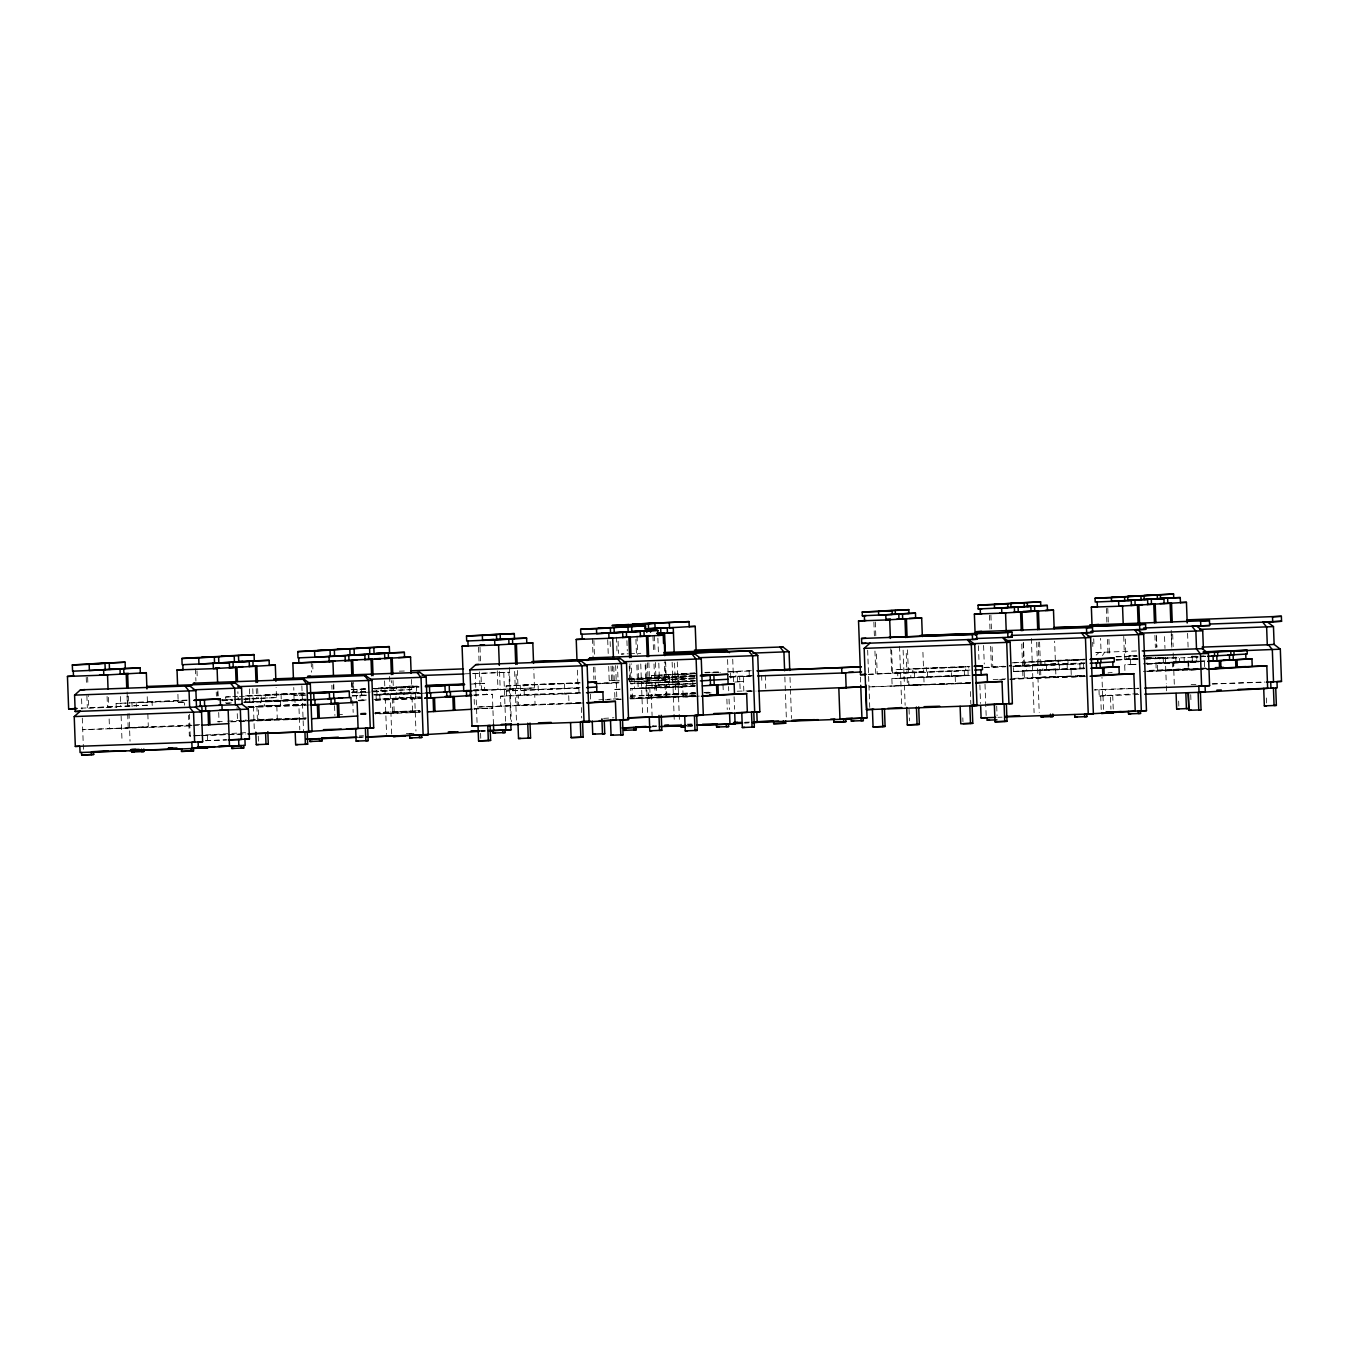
<?xml version="1.0" encoding="UTF-8"?>
<svg xmlns="http://www.w3.org/2000/svg" width="1349" height="1349" viewBox="0 0 1349 1349"><rect width="100%" height="100%" fill="white"/><g stroke="black" fill="none" stroke-linecap="round" stroke-linejoin="round"><path stroke-width="0.75" stroke-dasharray="5 3.75" d="M1102.437 655.53L1104.797 652.123L1099.098 652.461L1094.714 656.39M624.098 653.894L621.248 654.063L628.28 653.742M472.369 673.674L508.91 672.257L510.715 721.58M116.25 707.635L116.098 703.453L187.882 700.435M187.191 700.08L136.232 702.273L136.384 706.438M230.038 703.099L225.907 703.251L225.671 696.995L239.329 696.185M304.537 693.352L245.552 695.814L245.788 702.07M304.925 699.507L265.652 700.89L265.433 694.634L305.818 692.846M351.195 689.575L365.259 688.934M361.515 695.241L361.279 688.985L365.141 688.749M417.33 686.068L381.042 687.821L381.261 694.077M305.565 693.875L238.065 696.556M374.584 688.968L417.448 687.282M470.919 684.112L484.476 683.319L484.696 689.575M81.109 708.191L147.53 705.207L147.159 695.055M147.53 705.207L88.764 707.736L88.309 695.544M177.916 694.33L178.203 702.458L186.415 701.969M222.062 699.861L232.315 699.254M304.233 695.022L294.065 695.612L306.088 695.19M365.562 691.396L353.337 692.121L352.966 681.953M88.68 708.208L117.026 707.011M222.383 700.789L232.652 700.182M234.001 699.541L276.494 697.602L276.123 687.434M370.199 692.071L353.893 693.032L353.522 682.864M373.656 691.868L391.986 690.789L391.615 680.621M373.369 691.413L411.749 689.609L411.378 679.458M652.073 687.383L651.567 675.444L695.696 673.724M695.544 673.488L661.836 674.837L662.224 684.82M695.376 673.252L672.106 674.23L672.493 684.23L695.747 683.235M694.752 672.864L680.975 673.674L681.144 678.682M749.521 670.925L735.745 671.735L735.93 676.743M737.481 681.768L737.11 671.768L730.568 672.156L730.854 680.486M506.465 695.983L506.094 685.983L520.208 685.157L578.67 683.083L579.041 693.066M524.306 694.92L523.918 684.938L579.8 682.628M628.162 678.783L694.179 676.22M655.783 687.164L655.412 677.181L694.347 675.461M226.413 703.183L231.758 702.896M352.274 695.747L357.232 695.494L356.996 689.238M366.203 699.946L360.183 700.3L359.998 695.291L366.017 694.937M608.686 666.372L609.208 680.689L618.061 680.166L617.522 665.85M506.094 685.983L578.67 683.083M629.494 679.98L654.552 678.884L653.945 662.511M628.196 679.812L664.821 678.277L664.231 661.904M628.33 679.559L697.062 676.372M309.697 699.912L294.099 700.822L293.762 687.484M424.884 693.133L409.944 693.993L409.708 687.737M473.094 690.266L486.163 689.524L486.348 694.516M473.988 690.637L534.474 687.923L533.799 669.509M534.474 687.923L481.559 690.182L480.969 673.809M595.465 683.454L619.731 682.223M619.124 682.071L613.053 682.425L612.463 666.052M658.329 680.048L651.752 680.436L695.578 678.884M662.022 679.829L695.73 678.48M672.291 679.221L695.106 677.738M473.87 690.873L516.633 688.968L515.959 670.554M598.147 683.774L618.398 682.965M629.275 681.852L665.715 680.166L665.04 661.752M730.72 677.147L753.636 675.697M752.186 690.941L743.855 691.514L743.299 676.507L751.292 676.034M524.103 689.929L580.003 687.602M630.32 683.656L692.762 681.346L630.843 683.876M655.597 682.156L694.55 680.452M248.688 706.775L304.284 704.6M306.206 718.292L258.823 719.978L258.317 706.202L305.616 704.094M358.244 700.3L366.388 699.827M373.926 699.372L420.905 697.298M420.264 696.826L393.689 698.209L394.195 711.985L420.77 710.603M246.479 707.011L260.627 706.185L260.441 701.176L306.122 699.558M578.856 688.074L506.263 690.975L580.475 687.923M965.648 666.878L952.09 667.688L952.225 671.431L896.225 673.421L896.09 669.677L965.648 666.878L965.783 670.638L951.281 671.465L951.467 676.456L964.451 675.697L964.282 670.689M914.386 672.375L914.571 677.383L927.556 676.608L927.37 671.6L912.919 672.426L912.767 668.682L969.88 666.339M1011.919 662.831L1084.377 659.88M1085.254 659.526L1028.376 661.853L1028.511 665.613L1042.726 664.804L1042.912 669.795L1030.181 670.554L1029.995 665.546M1046.436 664.585L1046.622 669.576L1059.37 668.834L1059.184 663.826L1044.969 664.635L1044.834 660.892L1085.119 659.138M1137.342 659.374L1129.046 659.678L1128.911 655.918L1136.448 655.479M309.343 704.971L295.178 705.814L294.993 700.806L244.506 702.593M420.871 698.495L411.023 698.967L410.855 693.959L373.471 695.291M493.464 724.396L492.368 694.28L474.039 695.359L474.544 709.136M694.381 693.757L646.306 695.662L645.935 685.68L679.053 683.842L678.665 673.842M1013.993 662.764L1081.24 660.066L1081.392 663.809L1013.537 666.524L1013.723 671.515L1084.191 668.75M734.632 682.054L743.484 681.532L735.222 681.818M868.132 674.247L923.643 671.718L922.8 648.97M923.643 671.718L877.204 673.724L876.361 650.977M983.859 667.418L1005.932 666.457M1004.078 666.221L992.813 666.895L992.055 646.222M1055.458 663.927L1009.254 665.917L1055.458 663.927L1054.631 641.18M1117.124 659.56L1137.055 658.666M1137.19 658.363L1126.01 659.037L1125.251 638.347M1146.077 657.84L1149.803 657.621M580.643 702.964L500.833 706.202L500.462 696.219L538.42 694.094L538.049 684.095M614.891 697.467L614.588 689.474L620.658 689.12M630.523 688.648L669.677 686.337L669.306 676.355M868.823 674.416L906.95 672.696L906.106 649.948M1013.166 666.423L1022.559 665.866L1021.716 643.136M1013.588 666.153L1039 664.905L1038.174 642.158M1116.196 660.15L1139.416 658.97M1146.431 658.565L1155.756 658.008M1162.771 657.587L1146.785 658.295M896.225 673.421L910.676 672.595L910.862 677.603L897.878 678.362L897.692 673.353M1129.046 659.678L1136.583 659.223M1146.852 658.649L1159.482 657.907L1159.668 662.899L1147.038 663.657L1146.852 658.649L1176.497 657.604M694.92 686.354L679.053 687.164L678.665 677.181L692.56 676.355L692.948 686.354L634.485 688.412L634.114 678.429M1187.727 657.503L1198.249 656.912L1192.027 657.132M1201.386 656.727L1205.871 656.423M968.7 683.049L892.144 686.118L891.858 678.598L971.904 675.377M927.556 676.608L968.784 675.141L908.568 677.62L908.838 685.123L970.133 682.965M1013.352 671.431L1084.023 668.699M1084.141 668.345L1024.161 670.79L1024.431 678.311L1084.411 675.832M1084.242 667.924L1040.619 669.812L1040.888 677.333L1083.803 675.815M1124.897 670.487L1124.695 664.855L1135.875 664.197M1146.616 663.556L1206.664 661.145M1198.839 661.111L1157.358 662.932L1157.644 670.436L1206.664 668.311M1188.604 661.077L1188.891 668.598L1173.967 669.475L1173.697 661.954L1196.782 660.791M1013.723 671.515L1026.471 670.773L1026.285 665.765L1012.07 666.575L1068.071 664.602L1067.936 660.841M1130.513 659.61L1130.698 664.619L1136.111 664.298M1147.19 664.028L1196.934 661.971L1196.748 656.963M891.858 678.598L970.471 675.461M1147.173 664.062L1199.21 661.954M630.337 696.033L694.128 692.762M695.764 693.42L656.575 695.055L656.204 685.073L695.595 683.639M695.662 692.745L666.844 694.448L666.473 684.466M217.24 721.766L225.553 721.277M227.627 721.142L246.344 720.046M337.503 714.666L345.884 714.161M360.571 713.301L366.861 712.93M375.258 712.441L419.354 710.619M192.064 725.425L109.505 728.78L109.134 718.95M129.622 727.6L148.306 726.487L147.8 712.727M231.37 721.597L237.525 721.226L237.019 707.449M238.942 721.142L304.79 718.376M258.823 719.978L277.287 718.882L276.781 705.105M360.79 713.958L366.894 713.587M374.432 713.149L419.556 711.108M598.838 699.844L611.164 699.119M613.222 699.001L621.434 698.512M629.646 698.023L695.241 695.409M621.029 699.119L614.959 699.473L621.164 699.254M694.179 695.865L632.563 698.428L632.192 688.445M649.78 687.4L650.151 697.399L666.322 696.438L665.951 686.439L694.87 685.427M305.65 719.068L230.089 721.9M419.455 712.356L375.359 714.009M473.988 709.136L492.874 708.023L473.971 708.68M583.375 702.947L569.025 703.79L568.654 693.808L500.462 696.219M699.322 696.101L683.15 697.045L682.779 687.063L631.045 688.867M993.184 679.609L1005.696 678.867M1014.026 678.378L1084.529 675.427M1108.018 672.831L1112.149 672.578M1149.264 670.386L1205.753 667.991M908.838 685.123L924.099 684.23L923.829 676.709M1009.861 679.171L1084.309 676.22M1040.888 677.333L1055.93 676.439L1055.643 668.935M1148.758 670.959L1206.681 668.699M970.74 682.965L955.48 683.876L955.193 676.355M1086.35 676.136L1071.325 677.029L1071.055 669.526M1203.224 669.239L1188.3 670.116L1188.031 662.612M196.903 735.509L238.486 733.047M240.56 732.929L246.8 732.558M603.627 718.376L613.913 717.769M359.306 735.947L363.488 735.694M481.104 731.276L485.303 731.04M1137.713 693.639L1102.656 695.713L1101.981 677.282M1098.98 689.744L1099.216 696L1105.489 695.629L1105.253 689.373L1094.444 689.929L1138.573 688.361M656.457 725.813L652.461 726.049L656.659 725.897M744.581 723.081L748.779 722.828M629.595 653.759L640.792 653.304M399.338 671.161L406.825 670.959M464.95 673.826L508.91 672.257M1136.566 650.96L1094.224 652.629L1101.071 652.225L1100.565 638.381M1128.911 655.918L1137.207 655.631M1115.96 656.71L1136.971 655.968M1116.382 656.879L1137.392 656.137M704.718 672.375L720.939 671.802M729.05 671.515L751.359 670.723M705.308 672.814L720.417 672.358M727.634 672.021L737.11 671.768M1044.834 660.892L1084.242 659.492M711.766 672.831L720.585 672.595M651.567 675.444L695.393 673.893M1146.498 657.924L1155.469 657.638M1191.504 656.373L1203.949 655.934M1158.572 657.924L1167.728 657.604M1191.774 656.761L1206.478 656.154M1115.91 659.779L1136.684 659.037M1192.212 657.047L1197.237 656.879M1116.567 659.779L1137.342 659.054M1143.159 658.868L1178.2 657.621M1145.638 659.088L1185.063 657.688M655.412 677.181L695.072 675.765M474.14 683.69L484.476 683.319M695.544 675.832L637.824 678.21L638.195 688.192M912.767 668.682L968.784 666.693L968.919 670.453L909.766 672.611L909.631 668.868M628.567 678.952L694.971 676.439M418.224 686.489L376.759 688.074L376.995 694.33M896.09 669.677L952.09 667.688M1085.254 662.899L1058.291 663.843L1058.156 660.099M361.279 688.985L365.41 688.833M373.673 688.546L419.134 686.928L373.521 688.648M1084.377 663.236L1041.833 664.821L1041.698 661.077M1084.529 663.624L1025.375 665.799L1025.24 662.039M351.853 689.777L366.321 689.272M609.208 680.689L619.343 680.334M729.236 676.507L751.208 675.714M984.669 667.57L1005.443 666.828M695.561 678.243L675.141 678.918L675.697 693.926M729.253 676.996L739.657 676.642L740.196 691.649M743.299 676.507L749.572 676.287M523.918 684.938L580.289 682.931M1173.697 661.954L1206.512 660.774M665.715 680.166L629.224 681.464L629.005 675.326M265.433 694.634L304.689 693.251M371.666 691.042L411.749 689.609M1143.328 663.877L1198.856 661.87M245.4 695.915L305.481 693.69M351.904 692.206L365.933 691.7M594.032 683.538L619.798 682.594M970.032 670.082L926.459 671.633L926.325 667.89M1130.698 664.619L1136.887 664.399L1124.695 664.855M225.671 696.995L236.008 696.624M351.6 692.644L366.22 692.155M695.73 680.823L637.993 683.201L694.381 681.194M473.718 689.963L486.163 689.524M418.645 692.374L395.813 693.184L395.999 698.192L379.946 699.136L379.76 694.128L396.741 693.167L396.522 686.894M236.412 699.018L276.494 697.602M116.098 703.453L184.29 701.042L184.442 705.207M419.219 692.728L376.051 694.347L376.236 699.355M217.965 700.114L232.568 699.625M359.998 695.291L366.237 695.072M373.909 694.802L420.214 693.167M222.13 700.435L232.736 700.08M366.675 695.157L356.288 695.511L356.473 700.519M373.757 694.904L420.669 693.234M352.089 696.033L366.54 695.528M645.935 685.68L695.764 683.876M178.203 702.458L186.229 702.171M306.054 699.102L280.322 699.996L280.508 705.004L264.337 705.965L264.151 700.957L281.25 699.979L281.03 693.723M695.46 685.764L648.346 687.484L648.717 697.484M694.819 686.253L630.759 688.53L631.13 698.512L695.19 696.253M243.579 702.256L305.565 700.047L244.27 702.138L261.369 701.143L261.15 694.887M614.588 689.474L620.793 689.255M473.819 694.937L492.368 694.28M1143.345 671.33L1199.126 669.391M1147.443 671.566L1198.688 669.762M375.983 699.305L419.893 697.787M358.294 700.401L366.523 700.097M375.41 699.827L420.719 698.209M358.547 700.451L366.861 700.148M375.157 699.861L420.854 698.242M580.171 692.61L534.693 694.195L535.064 704.178L518.657 705.156L518.286 695.157M359.121 700.806L365.343 700.586M375.612 700.249L414.767 698.866L415.947 731.023M999.592 679.576L1005.916 679.356M1010.03 679.205L1083.82 676.591M258.317 706.202L305.869 704.482M248.604 706.994L305.127 705.072M249.464 707.449L298.905 705.696L299.798 729.86M970.454 682.577L869.009 686.928L970.066 683.353M703.908 692.408L712.221 692.121M737.195 691.228L752.455 690.688M695.308 693.234L651.314 694.786L652.09 715.628M704.6 692.897L712.053 692.644M747.161 691.396L756.03 691.076M706.083 693.066L712.289 692.846M630.303 696.236L695.241 693.926M650.151 697.399L695.612 695.78M605.279 699.811L609.461 699.659M630.405 698.917L695.308 696.624M580.525 702.576L476.484 707.078L579.075 703.436M474.325 708.714L492.874 708.056M375.073 713.149L420.399 711.547M360.858 714.093L367.029 713.874M375.275 713.587L420.601 711.968M1191.15 684.618L1195.889 684.466M1212.161 683.859L1264.688 682.004M361.481 714.11L367.67 713.891M375.916 713.587L419.168 712.053M1212.481 684.027L1265.092 682.172M360.655 714.532L367.889 714.312M1102.437 689.457L1138.539 688.192M250.492 719.793L306.122 717.853M243.073 720.99L305.515 718.815M199.821 724.666L82.727 729.708L189.855 725.947M193.48 725.34L199.669 725.121M1099.216 696L1138.758 694.448M242.989 733.974L189.332 735.947L188.573 715.29M193.514 735.795L199.787 735.576M201.878 735.509L245.838 733.957M205.453 740.702L226.396 739.792M406.353 733.519L412.642 733.283M479.62 730.922L485.893 730.686M205.857 740.702L226.784 739.96M409.59 733.519L413.873 733.367M480.767 730.989L485.286 730.838M687.214 724.211L692.02 724.008M744.968 722.255L749.437 722.086M687.889 724.801L692.256 724.632M744.614 722.777L748.813 722.642M359.205 737.127L363.572 736.976M652.123 726.757L656.592 726.588M687.383 725.509L693.605 725.29M358.244 737.296L362.426 737.144M688.462 725.593L692.61 725.442M687.316 726.706L693.15 726.504L690.873 726.639L690.772 724.126M997.906 717.314L1002.105 717.162M1266.34 697.973L1266.559 703.807M1204.37 661.651L1204.64 669.155M1192.145 655.968L1192.331 660.976L1179.717 661.718L1179.582 658.379M1190.729 694.651L1191.015 702.424M1187.592 633.339L1188.115 647.807M1184.118 657.722L1184.304 662.713M1178.672 701.075L1178.874 706.91M1175.822 656.946L1176.008 661.937L1163.378 662.679L1163.192 657.688M1172.686 634.215L1173.141 646.626M1173.158 652.983L1174.338 685.208M1171.185 630.236L1171.826 648.043M1171.252 634.3L1171.708 646.711M1172.264 662.039L1172.551 669.559M1164.541 636.576L1164.98 648.447M1165.317 657.486L1166.278 683.741M1166.345 685.798L1166.581 691.936M1156.498 636.509L1156.869 646.846M1156.346 635.177L1156.801 647.587M1154.913 635.261L1155.368 647.672M1155.941 663.017L1156.211 670.52M1123.751 636.374L1124.51 659.846M1113.229 709.068L1112.723 695.46L1110.446 695.595L1110.952 709.203M1107.782 608.298L1108.305 622.783M1108.912 639.325L1109.519 655.867M1106.349 608.382L1106.888 622.867M1107.495 639.409L1108.102 655.934M1102.993 695.797L1103.482 709.422M1100.7 695.932L1101.206 709.557M1093.719 638.785L1094.005 646.694M1092.656 642.343L1092.808 646.491M1083.584 663.657L1083.77 668.649M1079.874 663.877L1080.06 668.868L1067.312 669.627L1067.143 664.619M1039.59 642.073L1040.433 664.821M1039.185 669.897L1039.455 677.417M1036.656 642.309L1039.219 712.407M1031.361 638.499L1034.093 712.71M1023.453 642.293L1024.296 665.04M1023.149 643.051L1023.975 665.782M1022.727 670.875L1023.014 678.395M996.709 706.1L997.063 715.813M990.908 615.195L991.448 629.679M989.491 615.279L990.014 629.764M990.621 646.306L991.38 666.979M983.59 645.446L984.264 664.012M985.006 684.263L986.153 715.543M978.447 645.749L979.054 662.241M979.88 684.921L980.554 703.487M970.369 691.548L970.825 703.824M967.992 670.47L968.16 675.478M962.815 717.837L962.967 721.732M907.54 649.864L908.383 672.611M909.041 709.203L909.462 720.872M907.135 677.704L907.405 685.208M903.122 650.167L905.145 705.325M899.547 646.272L901.722 705.527M891.638 650.066L892.465 672.814M890.762 648.785L891.672 673.606M875.316 622.024L875.838 636.492M873.882 622.108L874.405 636.576M874.945 651.061L875.771 673.809M867.66 650.218L869.751 707.416M860.443 677.097L860.729 685.292M790.008 677.417L790.379 687.67M790.447 689.221L791.509 718.427M784.848 677.013L786.366 718.73M765.271 675.208L765.743 688.344M761.612 675.343L761.898 682.847M749.133 671.262L749.319 676.271M732.726 659.206L733.569 682.122M734.092 696.725L734.564 709.22M727.583 659.509L728.038 672.004M728.578 686.59L728.73 690.772M729.033 699.102L729.421 709.523M726.875 699.069L727.263 709.49M723.013 684.736L723.233 690.722M677.282 661.921L679.491 722.356M674.567 663.084L675.09 677.67L637.369 679.002L636.829 664.416M672.139 662.224L673.977 712.255M674.045 714.329L674.365 722.676M668.396 674.449L668.784 684.432M665.647 661.819L666.237 678.193M665.057 684.55L665.428 694.533M657.874 638.111L658.413 652.697M658.801 663.118L659.324 677.704L629.747 679.474L629.224 665.158M658.127 675.056L658.514 685.039M654.4 635.817L655.007 652.191M655.378 662.426L655.968 678.8M652.967 635.902L653.574 652.275M654.771 685.157L655.142 695.14M648.869 662.713L649.543 681.127M647.453 662.797L648.127 681.211L631.956 682.172L631.281 663.742M645.884 663.674L647.807 715.763M645.176 665.074L645.699 679.407M640.758 663.978L642.579 713.992M637.032 635.986L637.706 654.4M638.077 664.635L638.6 678.952M635.919 639.409L636.441 653.995M629.865 663.826L630.539 682.257M626.914 640.674L627.285 650.909M618.061 641.197L618.5 653.489M616.476 637.2L617.083 653.574M615.65 665.563L616.864 698.9M613.761 666.828L614.368 683.201M610.136 641.568L610.423 649.763M611.03 666.136L611.637 682.51M607.708 639.763L608.23 654.096M593.897 640.488L594.42 654.805M594.858 667.081L595.314 679.373M592.396 638.515L593.071 656.946M593.442 667.165L593.897 679.458M590.39 694.094L590.626 700.35M581.335 707.534L581.706 717.955M577.338 670.166L577.878 684.499M564.54 683.909L564.927 693.909L580.947 693.082L516.869 695.241L517.223 705.24M520.208 685.157L520.596 695.14M517.392 670.47L518.067 688.884M514.644 671.414L516.482 721.428M509.349 667.553L511.338 721.732M503.767 672.561L505.571 721.884M499.552 671.532L500.226 689.946M497.292 670.79L497.966 689.221M479.991 647.2L480.514 661.533M478.558 647.284L479.08 661.617M479.468 671.853L480.143 690.266M480.581 733.266L480.8 738.898M475.27 673.741L477.108 723.755M415.559 692.02L415.745 697.028L399.709 697.973L399.523 692.964L416.504 691.986L416.285 685.73L400.805 686.641L401.024 692.914M412.018 697.129L412.524 710.889M393.048 680.537L393.419 690.705M392.255 698.293L392.761 712.07M389.591 676.49L391.699 734.025M384.6 680.908L386.573 734.328M352.089 682.948L352.46 693.116M352.747 700.62L353.168 712.424M351.533 682.038L351.836 690.165M333.759 684.044L333.996 690.132M334.552 705.645L334.923 715.476M333.27 685.157L333.422 689.221M331.854 685.241L332.006 689.305M312.698 663.978L313.002 672.106M311.197 662.022L311.568 672.19M301.856 685.781L303.525 731.006M257.676 688.53L258.047 698.681M258.249 736.183L258.468 742.439M256.243 688.614L256.614 698.765L238.166 699.861L237.862 691.733M256.9 706.286L257.406 720.062M252.786 688.715L254.303 730.045M249.363 688.917L250.054 707.517M217.914 690.873L218.133 696.978M218.707 712.474L219.061 722.322M217.678 691.986L217.813 696.05M216.245 692.071L216.396 696.135M207.341 735.239L207.645 743.569M196.971 670.807L197.274 678.935M195.47 668.851L195.925 681.043M189.416 714.144L190.378 740.23M152.066 701.328L152.218 705.51M131.949 702.525L132.101 706.691M128.475 696.151L128.846 706.32M129.015 713.334L130.044 741.208M127.093 692.02L127.615 706.353M127.042 696.236L127.413 706.404M127.683 713.908L128.189 727.684M120.398 696.522L120.769 706.758M121.106 715.796L122.051 741.748M108.342 697.349L108.729 707.5M107.077 696.472L107.448 706.64M87.651 677.265L87.938 685.393M86.218 677.35L86.521 685.477M86.892 695.629L87.331 707.82M81.581 698.816L81.969 709.051M82.289 718.09L83.469 750.179"/><path stroke-width="1.5" d="M80.417 689.879L189.703 685.899L195.892 690.654L196.499 707.028L75.19 711.496L74.583 695.123L80.417 689.879L84.987 689.609M189.703 685.899L185.133 686.169L189.045 691.059L189.653 707.432L193.548 712.339L194.644 742.203L75.325 746.435L74.229 716.572L80.063 711.328M190.496 685.798L194.543 683.1M475.809 664.635L580.93 660.841L587.135 665.597L589.193 721.867L472.032 726.15L469.975 669.88L475.809 664.635L478.659 664.467M587.017 660.521L589.935 657.89L592.784 657.722M973.573 705.864L971.314 644.569L967.402 639.679L968.548 639.611L974.737 644.367L976.996 705.662L866.412 709.658L864.169 648.363L869.987 643.119M622.26 624.874L628.819 624.486M639.089 623.879L632.529 624.267L654.923 623.322L655.108 628.314L648.549 628.701L648.363 623.71L654.923 623.322M634.384 624.536L611.991 625.481L644.653 623.929L644.771 627.251M638.094 624.317L644.653 623.929M689.035 621.602L641.365 623.744L689.035 621.602L689.221 626.594M898.974 619.174L898.788 614.183L862.365 615.785L862.23 612.024L892.111 610.659L892.245 614.402L878.688 615.195L878.553 611.451L892.111 610.659M1014.566 612.345L1014.381 607.354L978.21 608.939L978.076 605.195L991.38 604.403L1024.161 602.851L1024.296 606.612L1010.991 607.387L1010.856 603.644M994.517 604.217L1040.619 601.89L1040.77 605.634L1027.449 606.426L1027.297 602.666M1010.974 603.256L1040.619 601.89M1131.44 605.448L1131.255 600.457L1095.203 602.025L1095.068 598.282L1108.254 597.506L1140.917 595.971L1141.052 599.715L1127.848 600.49L1127.713 596.747M1111.391 597.32L1140.917 595.971M1144.053 595.398L1173.579 594.032L1173.731 597.776L1160.528 598.568L1160.393 594.808L1173.579 594.032M895.247 610.473L908.804 609.664L908.939 613.407L895.382 614.217L895.247 610.473L878.924 611.046L908.804 609.664M994.398 604.605L1007.72 603.829L1007.855 607.573L994.533 608.365L994.398 604.605L978.076 605.195M1111.391 597.708L1124.577 596.933L1124.712 600.676L1111.525 601.452L1111.391 597.708L1095.068 598.282M1144.053 595.786L1157.257 594.993L1157.391 598.754L1144.188 599.529L1144.053 595.786L1127.73 596.359L1160.393 594.808M508.978 644.198L508.792 639.19L466.687 641.011L466.501 636.02L480.632 635.194L514.306 633.575L514.492 638.566L500.361 639.392L500.175 634.418M484.342 634.974L514.306 633.575M622.867 637.47L622.682 632.462L580.829 634.283L580.643 629.292L594.521 628.465L627.959 626.863L628.145 631.855L614.25 632.681L614.065 627.69M598.231 628.246L645.547 625.835L645.733 630.809L631.855 631.636L631.669 626.644M615.835 627.218L645.547 625.835M482.335 635.463L496.466 634.637L496.651 639.611L482.52 640.455L482.335 635.463L466.501 636.02M596.477 628.735L610.355 627.909L610.541 632.9L596.663 633.71L596.477 628.735L580.643 629.292M862.365 615.785L866.243 615.549M978.21 608.939L982.021 608.719M646.289 629.022L656.98 628.482M644.586 628.836L667.249 627.875L667.435 632.883M696.151 651.365L695.224 626.358L669.526 627.757L669.34 622.749M890.795 614.368L915.465 613.188L915.651 618.196M1003.774 607.724L1030.838 606.376L1031.024 611.384M1026.758 606.443L1047.296 605.414L1047.482 610.406M1118.591 600.895L1147.594 599.479L1147.763 604.487M1139.601 599.681L1163.917 598.518L1164.103 603.526M1156.447 598.703L1180.257 597.556L1180.442 602.565M487.765 639.797L493.818 639.443M601.62 633.069L607.573 632.732M120.213 674.129L120.027 669.121L72.559 671.195L72.323 664.939L88.174 663.995L125.103 662.207L125.339 668.48L109.505 669.408L109.269 663.152M92.457 663.742L125.103 662.207M229.549 667.671L229.364 662.679L182.132 664.72L181.896 658.464L197.494 657.536L214.322 656.946L214.558 663.202L198.944 664.13L198.725 657.874L214.322 656.946M221.658 656.12L254.084 654.602L254.303 660.858L238.706 661.786L238.486 655.53L254.084 654.602M345.26 660.841L345.074 655.833L297.977 657.89L297.741 651.618L313.221 650.707L349.813 648.953L350.032 655.209L334.552 656.12L334.333 649.864M317.504 650.454L369.559 647.79L369.795 654.046L354.315 654.956L354.079 648.7M337.267 649.291L369.559 647.79M487.798 639.848L526.616 638.128L526.801 643.136L532.821 642.9L533.563 663.371M601.705 633.119L640.269 631.433L640.455 636.424M625.464 631.855L657.874 630.388L658.059 635.396L664.062 635.143L664.821 655.614M89.152 664.332L104.986 663.404L105.222 669.66L89.388 670.588L89.152 664.332L72.323 664.939M218.605 656.693L234.203 655.766L234.422 662.039L218.825 662.949L218.605 656.693L201.777 657.283L238.486 655.53M314.57 651.027L330.05 650.117L330.269 656.373L314.806 657.283L314.57 651.027L297.741 651.618M373.842 647.537L389.321 646.609L389.557 652.865L374.078 653.793L373.842 647.537L357.03 648.127L389.321 646.609M864.658 674.551L860.51 674.702L858.537 620.945L866.176 620.489M886.799 619.393L890.509 619.174M975.142 634.789L974.383 614.099L981.903 613.66M1092.049 625.801L1091.358 607.202L1096.956 606.865M657.857 633.558L673.438 632.647L667.367 632.85M922.345 636.559L921.671 617.96L885.973 619.95L885.787 614.942M1054.176 628.786L1053.485 610.17L1001.835 613.104L1001.649 608.095M1187.204 623.002L1186.446 602.312L1118.81 606.207L1118.625 601.199M471.846 690.958L463.736 691.244L462.083 646.205L468.238 645.851M484.021 644.923L479.924 645.159L484.578 645.024M576.967 659.948L576.225 639.477L584.302 639.004M532.821 642.9L494.847 645.024L494.661 640.016M664.062 635.143L608.989 638.279L608.804 633.288M103.199 669.627L140.144 667.94L140.33 672.949M212.838 663.168L249.228 661.499L249.413 666.507M233.057 662.072L269.109 660.319L269.294 665.327L275.314 665.091L275.904 681.346M328.903 656.407L364.837 654.67L365.023 659.678M348.008 655.176L384.6 653.506L384.785 658.514M368.092 654.012L404.363 652.343L404.548 657.351M76.657 708.647L68.647 708.933L67.45 676.422L73.672 676.051M177.613 686.203L177.023 669.947L183.177 669.576M293.458 679.356L292.868 663.101L301.012 662.629M146.94 688.951L146.333 672.696L103.806 675.107L103.62 670.099M275.314 665.091L213.361 668.632L213.193 663.624M298.702 657.857L298.871 662.865L410.551 657.098L411.141 673.353M888.822 637.403L976.625 634.283L976.811 639.274L861.724 643.456L861.539 638.465L865.822 638.212M975.799 635.059L975.681 631.737L981.667 631.383M1098.642 624.469L1089.807 624.992L1209.463 620.54L1209.648 625.531L1143.581 628.01M861.539 638.465L976.625 634.283M1007.737 632.462L1012.003 632.209L1012.188 637.183L1007.922 637.436L1007.737 632.462L919.917 635.564M1086.67 632.799L1092.656 632.445L1092.471 627.454L1086.485 627.808L1086.67 632.799L1011.076 635.43M1139.551 624.671L1145.554 624.317L1145.739 629.308L1139.736 629.663L1139.551 624.671L1053.839 627.707M1209.463 620.54L1200.61 621.063L1200.795 626.054M1272.697 621.805L1281.55 621.282L1281.365 616.291L1272.512 616.813L1272.697 621.805L1209.986 624.031M723.519 650.437L726.369 650.269L729.472 652.646M789.755 670.453L789.064 651.702L782.875 646.93L780.009 647.098L783.921 652.005L784.612 670.757M861.724 643.456L866.007 643.203M310.405 676.271L307.538 676.439L419.977 672.392L426.166 677.147L428.274 734.682L366.624 736.992M580.93 660.841L578.08 661.01L581.992 665.9L584.05 722.17L589.193 721.867M617.454 658.683L620.304 658.514L626.509 663.286L628.567 719.54L623.423 719.843L621.366 663.573L617.454 658.683L531.877 661.718M698.192 715.442L703.318 715.139L701.261 658.868L695.072 654.096L692.206 654.265L696.118 659.172L698.192 715.442L627.656 717.938M748.695 650.943L751.562 650.774L757.75 655.53L759.824 711.8L754.681 712.103L752.607 655.833L748.695 650.943L665.209 653.894M976.811 639.274L972.528 639.527L972.359 634.536M242.145 704.347L241.555 687.956L235.35 683.201L230.797 683.471L234.709 688.361L235.299 704.734L242.145 704.347L248.334 709.102L249.43 738.982L228.268 739.893M308.634 731.731L312.057 731.529L310.321 683.994L304.115 679.221L302.985 679.289L306.897 684.196L308.634 731.731L247.929 733.873M365.748 675.579L364.618 675.647L368.53 680.554L370.267 728.089L373.69 727.887L371.953 680.351L365.748 675.579L273.645 678.884M419.977 672.392L417.111 672.561L421.023 677.451L423.131 734.986M789.064 651.702L752.809 653.101M587.135 665.597L469.975 669.88M626.509 663.286L584.033 664.905M701.261 658.868L623.525 661.735M757.75 655.53L698.681 657.739M974.737 644.367L864.169 648.363M1010.131 642.276L1002.796 637.588L1006.708 642.478L1008.951 703.773L1012.374 703.571L1010.131 642.276L970.976 643.743M1090.599 637.537L1084.394 632.765L1081.544 632.934L1085.456 637.841L1088.255 714.11L1093.381 713.806L1090.599 637.537L1007.703 640.59M1105.607 712.238L1146.465 710.67L1143.665 634.401L1088.103 636.492M1142.249 650.926L1203.375 648.599L1202.718 630.792L1139.5 633.204M1276.997 681.582L1277.216 687.838L1270.943 688.209L1270.707 681.953L1281.499 681.414L1280.319 649.189L1274.13 644.417L1273.473 626.611L1199.817 629.393M195.892 690.654L74.583 695.123M241.555 687.956L193.076 689.845M310.321 683.994L237.812 686.641M371.953 680.351L307.825 682.695M426.166 677.147L370.79 679.238M194.189 700.451L200.141 700.097L200.36 706.37M193.936 700.316L220.258 698.917L220.477 705.173M309.612 693.538L329.341 692.475L329.578 698.731M308.82 693.099L349.222 691.295L349.442 697.568M425.34 686.708L444.951 685.646L445.187 691.902M426.351 686.304L464.714 684.483L425.441 685.882M68.647 708.933L76.944 708.427M757.008 670.79L861.37 666.828L757.548 670.959M75.19 711.496L80.333 711.193M784.562 669.509L789.705 669.205M588.434 682.51L596.494 682.038L596.882 692.02M700.232 675.9L710.147 675.326L710.535 685.309M701.345 675.545L727.752 674.281L728.123 684.263M195.689 706.674L201.844 706.303L202.03 711.311M327.655 698.698L350.925 697.5L351.111 702.509M463.736 691.244L471.931 690.755M1274.13 644.417L1267.284 644.822L1266.627 627.015L1262.715 622.125L1267.284 621.855L1273.473 626.611M586.596 687.619L596.696 687.012M700.418 680.891L710.35 680.301M727.937 679.272L709.878 680.233M861.589 671.937L841.877 672.982L841.692 667.991M199.736 711.564L228.15 709.878L229.482 746.132L192.722 748.307M311.214 704.971L357.114 702.256L358.092 728.511L306.105 731.58M424.935 698.259L470.565 695.561M79.827 746.267L80.063 752.523L192.081 748.543L191.845 742.287L202.637 741.731L201.541 711.867L74.229 716.572M248.334 709.102L219.415 710.316M974.585 666.355L982.342 665.9L982.477 669.644L974.72 670.099M1090.093 659.543L1097.698 659.088L1097.833 662.831L1090.228 663.286M1090.464 659.273L1114.156 658.11L1114.291 661.87L1100.042 662.679L1100.228 667.688L1112.976 666.929L1112.79 661.921M1206.9 652.646L1214.454 652.191L1214.589 655.951L1207.659 656.322M1206.158 652.494L1230.777 651.23L1230.912 654.973L1216.781 655.783L1216.967 660.791L1229.597 660.049L1229.411 655.041M1202.988 652.107L1247.117 650.269L1247.252 654.012L1233.121 654.821L1233.306 659.83L1245.936 659.071L1245.751 654.08M1199.042 692.459L1198.806 686.203L1209.598 685.646L1208.4 653.422L1143.699 655.918M1280.319 649.189L1236.611 650.926M860.51 674.702L866.227 674.365M586.478 692.745L602.885 691.784L603.256 701.767L586.849 702.745M702.407 685.899L734.143 684.027L734.514 694.027L710.08 695.275M973.725 675.141L981.145 674.702L980.959 669.711M1091.054 668.227L1096.518 667.907L1096.332 662.899M1207.844 661.33L1213.257 661.01L1213.071 656.002M973.809 675.259L987.164 674.466L987.434 681.987L975.985 682.661M1091.257 668.328L1102.521 667.654L1102.808 675.174L1091.526 675.832M1103.954 667.57L1118.979 666.693L1119.265 674.196L1104.224 675.09L1103.954 667.57L1095.776 667.873M1208.097 661.432L1219.277 660.774L1219.547 668.278L1208.367 668.935M1211.098 661.061L1235.6 659.796L1235.886 667.317L1215.466 668.429M1237.033 659.712L1251.939 658.835L1252.226 666.355L1237.32 667.232L1237.033 659.712L1224.774 660.15M202.097 725.189L228.655 723.62M311.72 718.747L357.62 715.999M427.481 711.901L471.897 709.254M702.762 695.899L716.909 695.055L716.538 685.073M587.22 702.998L615.414 701.345L616.105 720.113L580.306 722.288L580.863 737.279L571.116 737.616L570.56 722.626M701.463 696.253L746.655 693.588L747.346 712.356L694.448 715.543L694.988 730.534L697.264 730.399L696.725 715.408M860.797 686.843L838.825 688.142L839.972 719.405L867.07 717.803L865.873 684.988M758.458 690.992L866.125 686.708L859.768 686.894M976.069 682.999L1002.037 681.464L1002.863 703.993L972.899 705.763M1090.093 676.271L1133.851 673.691L1135.234 711.193L1087.294 714.026M1207.018 669.357L1266.812 665.833L1267.638 688.361L1198.131 692.492L1198.772 709.996L1201.048 709.861L1200.408 692.357M75.325 746.435L79.321 746.199M472.032 726.15L477.175 725.846M501.339 724.413L511.406 723.823M91.715 751.747L108.055 750.769M321.551 738.173L338.329 737.178M422.389 734.75L479.013 731.411M489.502 730.787L493.7 730.534L493.464 724.396M81.648 754.968L93.671 754.479L93.57 751.983L91.294 752.118L91.378 754.614L81.648 754.968L81.547 752.455M91.378 754.614L93.671 754.479M135.676 749.353L131.78 749.488L131.865 752L134.158 751.865M143.803 749.015L143.888 751.528L141.611 751.663L141.51 749.15M205.52 747.886L207.797 747.751L192.131 748.391M218.976 746.503L245.147 745.407L244.928 739.151M255.804 732.136L256.276 744.648L258.553 744.513M267.844 731.664L268.299 744.176L266.006 744.311L265.635 733.89M321.855 738.493L321.939 741.006L319.662 741.141L319.561 738.628L309.832 738.982L309.916 741.495L312.192 741.36M395.51 736.436L393.233 736.571L405.256 736.082L402.98 736.217M419.421 735.087L421.714 734.952L421.799 737.465L419.522 737.599L419.421 735.087L367.569 736.841M502.739 730.18L505.032 730.045L505.116 732.558L502.84 732.692L502.739 730.18L492.992 730.517L493.093 733.03L505.116 732.558M489.131 730.703L511.018 729.809L510.799 723.637M866.412 709.658L873.832 709.22M887.811 708.394L901.79 707.567M181.407 748.914L181.508 751.427L193.531 750.955L193.43 748.442M231.64 745.946L231.724 748.459L234.018 748.324M295.178 732.17L295.65 744.682L297.927 744.547M355.664 728.595L356.136 741.124L358.412 740.989M409.691 735.441L409.776 737.954L412.052 737.819M493.093 733.03L495.37 732.895M181.508 751.427L193.531 750.955M243.663 745.474L243.747 747.987L241.471 748.122L241.387 745.609L218.184 746.368M307.201 731.698L307.656 744.21L305.38 744.344L304.925 731.832L249.261 733.755M368.159 740.635L365.866 740.77L365.41 728.258L367.704 728.123L368.159 740.635L356.136 741.124M635.666 727.044L646.171 726.42M664.45 725.34L668.446 725.104M633.71 727.499L636.003 727.364L636.087 729.876L633.811 730.011L633.71 727.499L623.963 727.853L624.064 730.349L636.087 729.876M727.802 724.076L742.49 723.199M752.978 722.592L757.177 722.339L756.806 711.918M624.064 730.349L626.341 730.214M681.043 724.48L681.127 726.993L683.42 726.858M726.251 724.228L728.527 724.093L728.612 726.588L726.335 726.723L726.251 724.228L697.753 725.138M696.759 725.29L735.087 723.806L734.716 713.385M478.575 740.905L490.614 740.416L490.058 725.425L487.782 725.56L488.321 740.55L478.575 740.905L478.035 725.914M517.982 723.553L518.522 738.544L520.815 738.409M592.245 721.041L592.717 734.16L594.993 734.025M649.307 717.668L649.78 730.787L652.056 730.652M752.472 722.508L845.84 719.118L845.924 721.631L833.901 722.103L833.817 719.59M860.966 718.224L863.242 718.09L863.343 720.602L861.05 720.737L860.966 718.224L845.165 718.697M488.321 740.55L490.614 740.416M530.005 723.064L530.562 738.055L528.268 738.19L527.729 723.199M604.251 720.568L604.74 733.687L602.463 733.822L601.907 718.815M661.246 715.324L661.803 730.315L659.526 730.45L658.986 715.459M716.504 724.565L716.589 727.077L718.882 726.942M773.567 721.192L773.668 723.705L785.691 723.233L785.59 720.72M773.668 723.705L785.691 723.233M571.116 737.616L583.139 737.144L582.583 722.153M580.863 737.279L583.139 737.144M610.507 720.265L611.063 735.256L613.34 735.121M623.086 734.783L620.81 734.918L620.253 719.928L622.53 719.793L623.086 734.783L611.063 735.256M684.702 715.881L685.258 730.888L687.535 730.753M741.765 712.525L742.321 727.516L744.597 727.381M754.327 727.027L752.067 727.162L751.511 712.171L753.787 712.036L754.327 727.027L742.321 727.516M833.901 722.103L845.924 721.631M851.219 718.562L851.303 721.074L853.597 720.939M980.639 705.544L981.094 717.904L986.237 717.601M1004.988 716.504L1019.574 715.644M873.073 726.926L885.096 726.437L884.455 708.933L882.179 709.068L882.819 726.571L873.073 726.926L872.432 709.422M906.68 707.399L907.321 724.902L919.344 724.413L918.703 706.91M987.131 717.668L987.215 720.181L989.491 720.046M1043.131 716.875L1040.855 717.01L1052.878 716.538L1052.793 714.026M1103.634 713.301L1101.34 713.436L1113.363 712.963L1111.087 713.098M1176.092 693.437L1176.665 709.001L1178.959 708.866M882.819 726.571L885.096 726.437M907.321 724.902L919.344 724.413M1052.878 716.538L1050.601 716.673L1050.5 714.161M1188.132 692.964L1188.688 708.512L1186.412 708.647L1185.838 693.099M994.989 721.782L1007.012 721.31L1006.371 703.807L1004.094 703.942L1004.735 721.445L994.989 721.782L994.348 704.296M1074.799 714.565L1074.883 717.078L1077.16 716.943M1128.439 711.395L1128.523 713.908L1130.816 713.773M1188.385 692.83L1189.025 710.333L1191.302 710.198M1263.709 688.378L1264.35 705.881L1266.627 705.746M970.487 723.469L972.781 723.334L972.14 705.831L969.847 705.965L970.487 723.469L960.758 723.806L960.117 706.303M1004.735 721.445L1007.012 721.31M1086.906 716.589L1084.63 716.724L1084.545 714.211L1086.822 714.076L1086.906 716.589L1074.883 717.078M1140.546 713.419L1138.269 713.554L1138.185 711.058L1140.461 710.923L1140.546 713.419L1128.523 713.908M1275.732 687.906L1276.373 705.409L1274.08 705.544L1273.439 688.041L1238.163 689.406M1164.676 598.113L1169.634 597.927M1172.466 597.826L1180.257 597.556M1156.127 598.804L1163.917 598.518M1039.506 605.684L1047.296 605.414M862.23 612.024L878.553 611.451M1023.048 606.662L1030.838 606.376M1180.223 602.548L1186.446 602.312M1160.022 603.576L1171.539 603.205L1172.23 621.805M1137.156 604.841L1142.738 604.605M1146.903 604.453L1155.216 604.167L1155.891 622.766M907.675 613.475L915.465 613.188M1130.563 605.431L1138.876 605.128L1139.551 623.744M1091.358 607.202L1122.537 606.089L1123.228 624.705M1045.171 610.456L1053.485 610.17M1023.048 611.569L1038.46 611.063L1039.135 629.663M1022.491 611.653L1037.027 611.148L1037.718 629.747M999.794 612.851L1003.96 612.699M1013.689 612.328L1022.002 612.024L1022.694 630.641M974.383 614.099L1005.561 613.002L1006.236 631.602M909.192 618.398L921.671 617.96M896.832 619.174L906.41 618.854L907.084 637.47M688.934 626.577L695.224 626.358M886.276 619.596L890.424 619.461M898.738 619.157L904.977 618.938L905.668 637.554M654.4 628.33L673.252 627.656L674.196 653.101M858.537 620.945L889.699 619.832L890.391 638.448M645.53 630.826L657.874 630.388M625.869 631.939L640.269 631.433M657.148 633.237L661.28 633.069M510.158 638.718L526.616 638.128M656.744 633.423L664.602 633.17L665.344 653.624M486.753 639.966L492.689 639.763M496.432 639.628L508.792 639.19M645.716 635.834L649.881 635.649M639.797 636.391L647.891 636.104L648.65 656.575M622.193 637.436L630.303 637.15L631.062 657.604M576.225 639.477L612.716 638.178L613.458 658.649M1186.8 619.865L1281.365 616.291M508.303 644.148L516.414 643.861L517.156 664.332M462.083 646.205L498.574 644.923L499.332 665.377M181.896 658.464L198.725 657.874M1053.552 627.572L1145.554 624.317M975.681 631.737L1092.471 627.454M376.034 653.338L381.143 653.169M388.175 652.916L404.363 652.343M1266.913 621.805L1281.55 621.282M348.666 655.243L364.837 654.67M922.109 635.379L1012.003 632.209M1197.103 625.97L1209.648 625.531M238.773 661.398L242.82 661.263M254.961 660.825L269.109 660.319M1091.088 631.349L1145.739 629.308M1084.292 632.732L1092.656 632.445M398.478 657.553L410.551 657.098M376.354 658.717L380.401 658.582M384.448 658.43L388.495 658.295L388.31 653.287M374.769 658.835L380.738 658.649M384.212 658.464L392.222 658.194L392.812 674.449M352.426 660.066L357.013 659.931M364.449 659.644L372.459 659.357L373.049 675.613M123.956 668.514L140.144 667.94M329.089 661.415L334.822 661.128M344.686 660.808L352.696 660.521L353.219 674.736M975.85 638.532L1012.188 637.183M292.868 663.101L332.95 661.684L333.473 675.916M694.431 650.134L782.875 646.93M238.824 666.811L243.005 666.642M248.84 666.457L256.85 666.17L257.457 682.425M229.195 667.603L233.242 667.451L233.057 662.46M215.52 668.143L219.516 668.008M228.959 667.637L236.969 667.35L237.491 681.582M177.023 669.947L217.105 668.531L217.611 682.746M663.759 652.494L726.369 650.269M663.893 653.877L751.562 650.774M124.142 673.522L128.307 673.336M140.33 672.915L146.333 672.696M99.59 674.804L104.177 674.669M119.639 674.095L127.649 673.809L128.172 688.024M67.45 676.422L107.532 674.989L108.055 689.221M589.935 657.89L695.072 654.096M532.653 661.617L620.304 658.514M410.956 670.824L463.432 668.885M1202.077 647.115L1268.414 644.755L1272.326 649.662L1273.507 681.886L1266.559 682.105M193.413 683.167L304.115 679.221M422.136 675.461L464.005 673.977M147.024 686.439L235.35 683.201M1203.561 651.803L1247.117 650.269M1091.341 658.919L1114.156 658.11M1091.476 659.307L1097.698 659.088M1227.843 655.007L1234.065 654.788L1233.913 651.044M1211.503 655.985L1217.725 655.766L1217.591 652.005M700.62 675.242L727.752 674.281M426.604 685.376L463.803 684.044M701.8 675.613L710.147 675.326M974.045 666.187L982.342 665.9M1095.911 662.831L1100.969 662.646L1100.835 658.902M848.774 672.24L853.141 672.122M757.733 675.967L845.604 672.881L846.16 687.889M588.147 682.324L596.494 682.038M1245.818 659.054L1251.939 658.835M309.95 692.695L349.222 691.295M1223.358 660.234L1235.6 659.796M308.668 693.201L329.341 692.475M1108.76 667.047L1118.979 666.693M195.453 699.794L220.258 698.917M465.978 690.604L470.127 690.469L470.312 695.46M444.125 691.852L450.364 691.632L450.549 696.64M425.559 692.964L430.601 692.796L430.786 697.804M981.027 674.685L987.164 674.466M338.464 697.939L342.612 697.787M721.749 684.466L734.143 684.027M328.532 698.681L334.754 698.462L334.94 703.453M709.709 685.275L717.972 684.988L718.342 694.971M308.651 699.844L314.873 699.625L315.059 704.633M1215.449 667.654L1223.61 667.367M1239.444 666.811L1246.088 666.575M1252.074 666.355L1266.812 665.833M1215.449 668.042L1223.627 667.755M445.187 696.388L449.537 696.202M465.793 695.646L471.981 695.426M446.03 696.826L454.276 696.522L454.782 710.299M218.656 705.325L236.429 704.684L240.341 709.574L241.437 739.454L228.875 739.893M424.851 698.074L434.513 697.686L435.019 711.463M199.315 706.303L205.554 706.083L205.739 711.092M594.622 692.071L602.885 691.784M1100.868 674.854L1109.047 674.567M1119.114 674.213L1133.851 673.691M350.942 702.475L357.114 702.256M330.421 703.638L338.666 703.352L339.172 717.128M310.557 704.819L318.786 704.532L319.291 718.292M987.299 681.987L1002.037 681.464M201.22 711.277L209.466 710.974L209.972 724.75M709.709 694.904L717.972 694.6M734.092 694.027L746.655 693.588M710.704 695.275L716.909 695.055M594.993 702.07L615.414 701.345M1277.301 681.565L1281.499 681.414M1203.291 685.882L1209.598 685.646M1144.728 688.125L1201.605 686.118L1200.425 653.894L1196.512 649.004L1195.872 631.197L1191.96 626.307L1196.529 626.037L1202.718 630.792M1216.865 690.132L1221.317 689.997M1144.778 694.212L1205.315 692.088L1205.079 685.832M713.857 713.554L731.866 712.913M736.874 712.727L759.824 711.8M924.116 706.691L939.697 706.218M971.128 705.105L977.587 704.886M987.164 704.465L1012.374 703.571M628.651 717.786L686.725 715.729M695.022 715.425L703.318 715.139M323.456 729.657L341.28 729.118M346.474 728.848L373.69 727.887M538.386 722.862L551.201 722.406M581.942 721.327L590.238 721.024M599.344 720.703L628.567 719.54M307.876 731.664L312.057 731.529M245.231 739.117L249.43 738.982M448.222 732.035L454.495 731.799M471.239 731.209L479.62 730.922M488.001 730.618L492.183 730.467M504.745 730.028L511.018 729.809M449.369 732.102L457.986 731.799M470.582 731.36L478.996 731.057M733.502 722.541L737.65 722.389M756.317 721.732L772.91 721.142M791.593 720.484L814.661 719.658M846.11 718.545L852.399 718.326M862.888 717.955L867.07 717.803M734.598 722.626L741.107 722.389M755.339 721.884L778.609 721.057M792.74 720.551L818.185 719.658M830.68 719.219L834.862 719.068M198.438 741.883L202.637 741.731M664.973 725.61L679.694 725.087M702.475 724.278L717.398 723.755M733.721 723.165L742.523 722.862M321.517 738.476L357.266 737.212M422.001 734.901L428.274 734.682M635.531 727.347L650.302 726.824M664.568 726.318L685.916 725.56M726.791 724.109L735.087 723.806M305.919 739.151L356.153 737.363M622.091 727.937L651.129 726.909M659.425 726.622L686.388 725.661M1176.665 709.001L1188.688 708.512M1264.35 705.881L1276.373 705.409M681.127 726.993L685.022 726.841M851.303 721.074L863.343 720.602M1106.534 712.087L1121.255 711.564M1140.158 710.906L1146.465 710.67M309.916 741.495L321.939 741.006M409.776 737.954L421.799 737.465M716.589 727.077L728.612 726.588M1189.025 710.333L1201.048 709.861M981.094 717.904L995.798 717.398M1005.14 716.943L1093.381 713.806M256.276 744.648L268.299 744.176M649.78 730.787L661.803 730.315M168.406 748.139L172.554 747.987M197.443 747.11L209.888 746.655M130.752 749.639L139.166 749.336M168.338 748.29L176.972 748.004M197.392 747.262L214.778 746.655M91.951 751.933L125.744 750.752M129.757 750.584L182.267 748.729M295.65 744.682L307.656 744.21M592.717 734.16L604.74 733.687M685.258 730.888L697.264 730.399M987.215 720.181L996.962 719.826M131.865 752L143.888 751.528M231.724 748.459L243.747 747.987M518.522 738.544L530.562 738.055M963.034 723.671L972.781 723.334M1202.212 648.667L1208.4 653.422M1143.665 634.401L1137.477 629.629L1134.61 629.798L1138.522 634.704L1141.321 710.974M195.335 707.095L201.541 711.867M1220.693 660.69L1220.98 668.193M1170.123 603.29L1170.797 621.889M1167.627 598.298L1167.812 603.307M1153.783 604.251L1154.457 622.85M1151.304 599.26L1151.473 604.268M1137.46 605.212L1138.134 623.828M1134.964 600.238L1135.15 605.229M1097.192 601.958L1097.378 606.966M1034.548 606.156L1034.734 611.164M1020.586 612.109L1021.26 630.725M1018.09 607.134L1018.276 612.126M980.217 608.854L980.403 613.862M916.426 707.045L917.067 724.548M902.498 613.964L902.683 618.955M864.355 615.7L864.54 620.709M860.729 685.292L861.944 718.106M843.547 719.253L843.648 721.766M783.314 720.855L783.398 723.368M729.573 713.688L729.961 724.109M713.857 675.107L714.245 685.09M663.168 633.254L663.556 643.473M660.69 628.263L660.858 633.271M650.42 628.87L650.538 632.209M646.694 629.089L646.829 632.428M646.475 636.188L647.216 656.659M643.979 631.214L644.164 636.205M628.887 637.234L629.629 657.688M626.391 632.243L626.577 637.251M582.043 634.232L582.228 639.241M514.981 643.945L515.74 664.416M512.502 638.971L512.687 643.979M505.656 723.941L505.875 730.113M467.918 640.977L468.103 645.969M466.602 695.679L466.417 690.688L449.453 691.649L449.234 685.393M452.859 696.607L453.365 710.383M446.839 696.86L446.654 691.852L429.707 692.83L429.471 686.557M433.096 697.77L433.585 711.547M426.891 693.015L427.077 698.023M390.788 658.278L391.395 674.534M371.042 659.442L371.633 675.697M368.547 654.45L368.732 659.459M351.28 660.605L351.802 674.82M348.784 655.614L348.969 660.622M337.739 717.213L337.25 703.436L331.061 703.655L331.045 698.681L313.98 699.659L313.744 693.403M333.625 692.222L333.861 698.478M329.038 656.794L329.223 661.786M317.369 704.616L317.875 718.376M311.181 699.844L311.366 704.852M255.433 666.254L256.023 682.51M252.938 661.28L253.123 666.288M238.638 739.522L238.874 745.778M235.552 667.435L236.075 681.667M222.147 710.114L221.961 705.122L204.643 706.117L204.424 699.844M208.033 711.058L208.539 724.835M198.118 741.916L198.354 748.172L191.153 748.577L191.254 751.089M182.84 664.703L183.026 669.711M126.216 673.893L126.739 688.108M123.737 668.902L123.923 673.91M73.284 671.178L73.47 676.169"/></g></svg>
